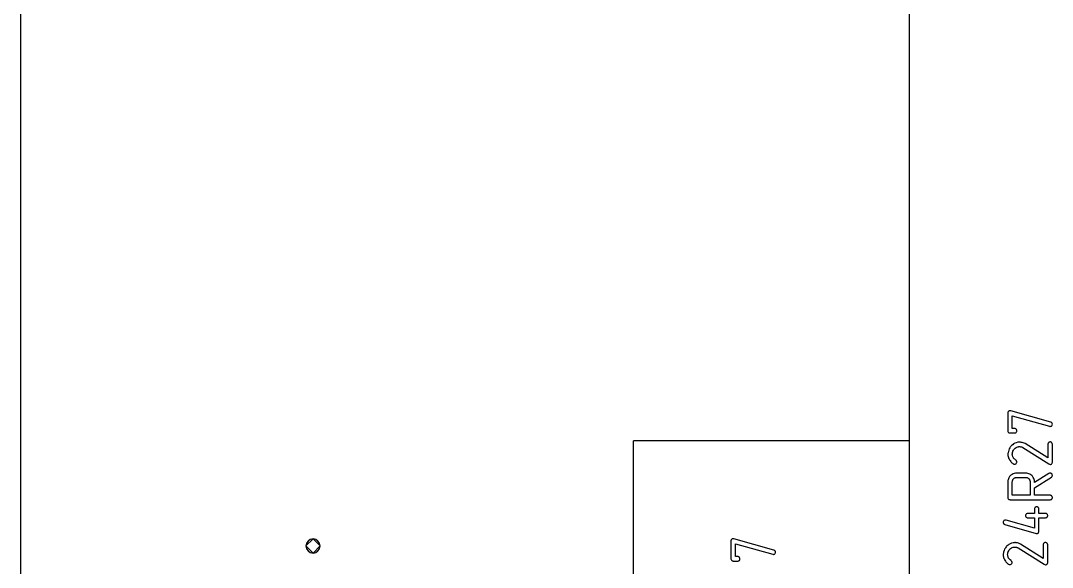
# Model space of a CAD drawing. Header units: inches. Extents: x 0 to 594, y -420 to 0.
# Drawn here: x 156.56 to 178.62, y -81.29 to -69.6 of the extents above; entities that cross this region are included whole.
import ezdxf

# ---------------------------------------------------------------- set-up
doc = ezdxf.new("R2010")
doc.units = ezdxf.units.IN
doc.header["$MEASUREMENT"] = 0

msp = doc.modelspace()

# ---------------------------------------------------------------- linework, layer by layer
at = {"color": 18, "true_color": 0x000000}
for p, q in [((156.562, -26.083), (156.562, -83.583)), ((175.562, -81.705), (175.562, -66.283)), ((177.666, -77.973), (177.665, -77.981)), ((177.665, -77.981), (177.665, -78.371)), ((177.665, -77.981), (177.665, -77.981)), ((177.669, -77.965), (177.666, -77.973)), ((177.675, -77.956), (177.669, -77.965)), ((177.682, -77.948), (177.675, -77.956)), ((177.691, -77.942), (177.682, -77.948)), ((177.704, -77.941), (177.691, -77.942)), ((177.725, -77.943), (177.704, -77.941)), ((178.581, -78.182), (177.725, -77.943)), ((177.759, -78.323), (177.759, -78.052)), ((177.759, -78.052), (178.557, -78.272)), ((178.557, -78.272), (178.561, -78.273)), ((178.561, -78.273), (178.565, -78.275)), ((178.565, -78.275), (178.57, -78.275)), ((178.57, -78.275), (178.571, -78.275)), ((178.571, -78.275), (178.585, -78.273)), ((178.584, -78.182), (178.581, -78.182)), ((178.589, -78.184), (178.584, -78.182)), ((178.585, -78.273), (178.596, -78.268)), ((178.598, -78.189), (178.589, -78.184)), ((178.596, -78.268), (178.602, -78.263)), ((178.606, -78.197), (178.598, -78.189)), ((178.602, -78.263), (178.605, -78.262)), ((178.605, -78.262), (178.612, -78.251)), ((178.608, -78.2), (178.606, -78.197)), ((178.611, -78.206), (178.608, -78.2)), ((178.615, -78.215), (178.611, -78.206)), ((178.612, -78.251), (178.615, -78.239)), ((178.616, -78.227), (178.615, -78.215)), ((178.615, -78.239), (178.616, -78.23)), ((178.616, -78.23), (178.616, -78.227)), ((177.665, -78.371), (177.666, -78.386)), ((177.666, -78.386), (177.672, -78.397)), ((177.672, -78.397), (177.68, -78.406)), ((177.68, -78.406), (177.689, -78.411)), ((177.689, -78.411), (177.697, -78.414)), ((177.697, -78.414), (177.706, -78.416)), ((177.706, -78.416), (177.711, -78.417)), ((177.711, -78.417), (177.713, -78.417)), ((177.713, -78.417), (177.808, -78.417)), ((177.807, -78.323), (177.759, -78.323)), ((177.808, -78.323), (177.807, -78.323)), ((177.811, -78.323), (177.808, -78.323)), ((177.808, -78.417), (177.824, -78.414)), ((177.815, -78.323), (177.811, -78.323)), ((177.821, -78.324), (177.815, -78.323)), ((177.832, -78.328), (177.821, -78.324)), ((177.824, -78.414), (177.835, -78.41)), ((177.844, -78.337), (177.832, -78.328)), ((177.835, -78.41), (177.841, -78.406)), ((177.841, -78.406), (177.844, -78.403)), ((177.845, -78.339), (177.844, -78.337)), ((177.844, -78.403), (177.851, -78.392)), ((177.849, -78.345), (177.845, -78.339)), ((177.854, -78.356), (177.849, -78.345)), ((177.851, -78.392), (177.854, -78.382)), ((177.855, -78.371), (177.854, -78.356)), ((177.854, -78.382), (177.855, -78.373)), ((177.855, -78.373), (177.855, -78.371)), ((175.562, -78.583), (169.662, -78.583)), ((169.662, -85.683), (169.662, -78.583)), ((177.714, -78.722), (177.704, -78.737)), ((177.727, -78.706), (177.714, -78.722)), ((177.739, -78.691), (177.727, -78.706)), ((177.741, -78.689), (177.739, -78.691)), ((177.742, -78.688), (177.741, -78.689)), ((177.746, -78.683), (177.742, -78.688)), ((177.752, -78.678), (177.746, -78.683)), ((177.759, -78.672), (177.752, -78.678)), ((177.768, -78.667), (177.759, -78.672)), ((177.789, -78.651), (177.768, -78.667)), ((177.814, -78.637), (177.789, -78.651)), ((177.845, -78.626), (177.814, -78.637)), ((177.823, -78.74), (177.841, -78.727)), ((177.841, -78.727), (177.859, -78.719)), ((177.879, -78.616), (177.845, -78.626)), ((177.859, -78.719), (177.875, -78.713)), ((177.875, -78.713), (177.89, -78.71)), ((177.897, -78.614), (177.879, -78.616)), ((177.89, -78.71), (177.901, -78.707)), ((177.916, -78.613), (177.897, -78.614)), ((177.901, -78.707), (177.909, -78.707)), ((177.909, -78.707), (177.91, -78.707)), ((177.91, -78.707), (177.911, -78.707)), ((177.911, -78.707), (177.924, -78.709)), ((177.918, -78.613), (177.916, -78.613)), ((177.925, -78.613), (177.918, -78.613)), ((177.924, -78.709), (177.937, -78.71)), ((177.937, -78.614), (177.925, -78.613)), ((177.952, -78.617), (177.937, -78.614)), ((177.937, -78.71), (177.949, -78.713)), ((177.949, -78.713), (177.959, -78.716)), ((177.969, -78.62), (177.952, -78.617)), ((177.959, -78.716), (177.969, -78.72)), ((177.989, -78.626), (177.969, -78.62)), ((177.969, -78.72), (177.976, -78.723)), ((177.976, -78.723), (177.982, -78.724)), ((177.982, -78.724), (177.983, -78.726)), ((177.983, -78.726), (178.543, -79.077)), ((178.01, -78.634), (177.989, -78.626)), ((178.033, -78.644), (178.01, -78.634)), ((178.522, -78.951), (178.033, -78.644)), ((178.523, -78.644), (178.522, -78.652)), ((178.522, -78.652), (178.522, -78.951)), ((178.529, -78.633), (178.523, -78.644)), ((178.532, -78.628), (178.529, -78.633)), ((178.537, -78.623), (178.532, -78.628)), ((178.54, -78.62), (178.537, -78.623)), ((178.547, -78.616), (178.54, -78.62)), ((178.557, -78.612), (178.547, -78.616)), ((178.57, -78.609), (178.557, -78.612)), ((178.573, -78.609), (178.57, -78.609)), ((178.58, -78.61), (178.573, -78.609)), ((178.589, -78.614), (178.58, -78.61)), ((178.601, -78.621), (178.589, -78.614)), ((178.604, -78.623), (178.601, -78.621)), ((178.608, -78.63), (178.604, -78.623)), ((178.613, -78.64), (178.608, -78.63)), ((178.615, -78.647), (178.613, -78.64)), ((178.616, -78.655), (178.615, -78.647)), ((178.616, -79.044), (178.616, -78.655)), ((177.666, -78.861), (177.665, -78.868)), ((177.665, -78.868), (177.665, -78.879)), ((177.665, -78.868), (177.665, -78.868)), ((177.665, -78.879), (177.666, -78.898)), ((177.667, -78.851), (177.666, -78.861)), ((177.666, -78.898), (177.669, -78.916)), ((177.669, -78.84), (177.667, -78.851)), ((177.675, -78.815), (177.669, -78.84)), ((177.669, -78.916), (177.672, -78.923)), ((177.672, -78.923), (177.673, -78.929)), ((177.673, -78.929), (177.675, -78.932)), ((177.683, -78.785), (177.675, -78.815)), ((177.675, -78.932), (177.675, -78.933)), ((177.675, -78.933), (177.682, -78.953)), ((177.696, -78.753), (177.683, -78.785)), ((177.704, -78.737), (177.696, -78.753)), ((177.759, -78.872), (177.761, -78.847)), ((177.759, -78.878), (177.759, -78.872)), ((177.761, -78.885), (177.759, -78.878)), ((177.761, -78.847), (177.763, -78.836)), ((177.762, -78.894), (177.761, -78.885)), ((177.763, -78.905), (177.762, -78.894)), ((177.763, -78.836), (177.765, -78.827)), ((177.768, -78.916), (177.763, -78.905)), ((177.765, -78.827), (177.768, -78.819)), ((177.768, -78.819), (177.77, -78.813)), ((177.772, -78.929), (177.768, -78.916)), ((177.77, -78.813), (177.772, -78.809)), ((177.772, -78.808), (177.783, -78.786)), ((177.772, -78.809), (177.772, -78.808)), ((177.779, -78.941), (177.772, -78.929)), ((177.78, -78.943), (177.779, -78.941)), ((177.783, -78.947), (177.78, -78.943)), ((177.783, -78.786), (177.793, -78.771)), ((177.787, -78.953), (177.783, -78.947)), ((177.793, -78.771), (177.799, -78.764)), ((177.799, -78.764), (177.801, -78.76)), ((177.801, -78.76), (177.804, -78.757)), ((177.804, -78.757), (177.806, -78.755)), ((177.806, -78.755), (177.823, -78.74)), ((177.682, -78.953), (177.69, -78.971)), ((177.69, -78.971), (177.693, -78.978)), ((177.693, -78.978), (177.696, -78.984)), ((177.696, -78.984), (177.697, -78.987)), ((177.697, -78.987), (177.698, -78.988)), ((177.698, -78.988), (177.711, -79.008)), ((177.711, -79.008), (177.725, -79.026)), ((177.725, -79.026), (177.739, -79.04)), ((177.739, -79.04), (177.752, -79.053)), ((177.752, -79.053), (177.763, -79.064)), ((177.763, -79.064), (177.773, -79.071)), ((177.773, -79.071), (177.779, -79.075)), ((177.779, -79.075), (177.782, -79.077)), ((177.782, -79.077), (177.793, -79.081)), ((177.793, -78.961), (177.787, -78.953)), ((177.801, -78.97), (177.793, -78.961)), ((177.793, -79.081), (177.801, -79.084)), ((177.811, -78.98), (177.801, -78.97)), ((177.801, -79.084), (177.807, -79.085)), ((177.807, -79.085), (177.808, -79.085)), ((177.808, -79.085), (177.815, -79.084)), ((177.834, -78.996), (177.811, -78.98)), ((177.815, -79.084), (177.823, -79.082)), ((177.823, -79.082), (177.832, -79.077)), ((177.832, -79.077), (177.839, -79.073)), ((177.835, -78.998), (177.834, -78.996)), ((177.839, -79.001), (177.835, -78.998)), ((177.845, -79.006), (177.839, -79.001)), ((177.839, -79.073), (177.842, -79.07)), ((177.842, -79.07), (177.849, -79.058)), ((177.851, -79.015), (177.845, -79.006)), ((177.849, -79.058), (177.854, -79.047)), ((177.855, -79.036), (177.851, -79.015)), ((177.854, -79.047), (177.855, -79.039)), ((177.855, -79.039), (177.855, -79.036)), ((178.543, -79.077), (178.557, -79.084)), ((178.557, -79.084), (178.568, -79.087)), ((178.568, -79.087), (178.575, -79.088)), ((178.575, -79.088), (178.578, -79.088)), ((178.578, -79.088), (178.591, -79.085)), ((178.591, -79.085), (178.601, -79.08)), ((178.601, -79.08), (178.606, -79.071)), ((178.606, -79.071), (178.612, -79.061)), ((178.612, -79.061), (178.615, -79.053)), ((178.615, -79.053), (178.616, -79.044)), ((177.689, -79.373), (177.679, -79.395)), ((177.703, -79.35), (177.689, -79.373)), ((177.721, -79.329), (177.703, -79.35)), ((177.724, -79.326), (177.721, -79.329)), ((177.731, -79.321), (177.724, -79.326)), ((177.744, -79.311), (177.731, -79.321)), ((177.759, -79.301), (177.744, -79.311)), ((177.779, -79.291), (177.759, -79.301)), ((177.801, -79.281), (177.779, -79.291)), ((177.787, -79.395), (177.799, -79.385)), ((177.799, -79.385), (177.81, -79.378)), ((177.827, -79.276), (177.801, -79.281)), ((177.81, -79.378), (177.821, -79.374)), ((177.821, -79.374), (177.831, -79.37)), ((177.855, -79.273), (177.827, -79.276)), ((177.831, -79.37), (177.841, -79.369)), ((177.841, -79.369), (177.848, -79.367)), ((177.848, -79.367), (177.854, -79.367)), ((177.854, -79.367), (177.855, -79.367)), ((178.045, -79.273), (177.855, -79.273)), ((177.855, -79.367), (178.047, -79.367)), ((178.047, -79.273), (178.045, -79.273)), ((178.048, -79.273), (178.047, -79.273)), ((178.047, -79.367), (178.062, -79.369)), ((178.052, -79.273), (178.048, -79.273)), ((178.058, -79.274), (178.052, -79.273)), ((178.073, -79.276), (178.058, -79.274)), ((178.062, -79.369), (178.075, -79.371)), ((178.092, -79.28), (178.073, -79.276)), ((178.075, -79.371), (178.088, -79.376)), ((178.088, -79.376), (178.097, -79.381)), ((178.113, -79.287), (178.092, -79.28)), ((178.097, -79.381), (178.104, -79.387)), ((178.104, -79.387), (178.112, -79.391)), ((178.112, -79.391), (178.114, -79.394)), ((178.135, -79.297), (178.113, -79.287)), ((178.158, -79.311), (178.135, -79.297)), ((178.181, -79.329), (178.158, -79.311)), ((178.183, -79.332), (178.181, -79.329)), ((178.189, -79.339), (178.183, -79.332)), ((178.198, -79.352), (178.189, -79.339)), ((178.207, -79.367), (178.198, -79.352)), ((178.219, -79.387), (178.207, -79.367)), ((178.227, -79.409), (178.219, -79.387)), ((178.543, -79.281), (178.236, -79.473)), ((178.236, -79.586), (178.595, -79.362)), ((178.554, -79.277), (178.543, -79.281)), ((178.57, -79.273), (178.554, -79.277)), ((178.571, -79.273), (178.57, -79.273)), ((178.573, -79.273), (178.571, -79.273)), ((178.581, -79.274), (178.573, -79.273)), ((178.592, -79.28), (178.581, -79.274)), ((178.598, -79.283), (178.592, -79.28)), ((178.595, -79.362), (178.604, -79.354)), ((178.604, -79.288), (178.598, -79.283)), ((178.605, -79.291), (178.604, -79.288)), ((178.604, -79.354), (178.609, -79.349)), ((178.609, -79.298), (178.605, -79.291)), ((178.615, -79.309), (178.609, -79.298)), ((178.609, -79.349), (178.612, -79.345)), ((178.612, -79.345), (178.613, -79.343)), ((178.613, -79.343), (178.615, -79.336)), ((178.616, -79.323), (178.615, -79.309)), ((178.615, -79.336), (178.616, -79.329)), ((178.616, -79.329), (178.616, -79.323)), ((177.666, -79.45), (177.665, -79.456)), ((177.665, -79.456), (177.665, -79.797)), ((177.665, -79.456), (177.665, -79.456)), ((177.667, -79.435), (177.666, -79.45)), ((177.672, -79.417), (177.667, -79.435)), ((177.679, -79.395), (177.672, -79.417)), ((177.759, -79.463), (177.761, -79.449)), ((177.759, -79.749), (177.759, -79.463)), ((177.761, -79.449), (177.763, -79.435)), ((177.761, -79.449), (177.761, -79.449)), ((177.763, -79.435), (177.768, -79.424)), ((177.768, -79.424), (177.773, -79.414)), ((177.773, -79.414), (177.779, -79.407)), ((177.779, -79.407), (177.783, -79.4)), ((177.783, -79.4), (177.786, -79.397)), ((177.786, -79.397), (177.787, -79.395)), ((178.114, -79.394), (178.116, -79.395)), ((178.116, -79.395), (178.124, -79.407)), ((178.124, -79.407), (178.13, -79.418)), ((178.13, -79.418), (178.135, -79.429)), ((178.135, -79.429), (178.138, -79.439)), ((178.138, -79.439), (178.14, -79.449)), ((178.14, -79.449), (178.141, -79.456)), ((178.141, -79.456), (178.141, -79.749)), ((178.233, -79.436), (178.227, -79.409)), ((178.236, -79.464), (178.233, -79.436)), ((178.236, -79.473), (178.236, -79.464)), ((178.236, -79.749), (178.236, -79.586)), ((177.665, -79.797), (177.666, -79.813)), ((177.666, -79.813), (177.672, -79.824)), ((177.672, -79.824), (177.68, -79.832)), ((177.68, -79.832), (177.689, -79.838)), ((178.141, -79.749), (177.759, -79.749)), ((178.57, -79.749), (178.236, -79.749)), ((178.571, -79.749), (178.57, -79.749)), ((178.574, -79.749), (178.571, -79.749)), ((178.582, -79.751), (178.574, -79.749)), ((178.594, -79.755), (178.582, -79.751)), ((178.605, -79.763), (178.594, -79.755)), ((178.596, -79.837), (178.602, -79.832)), ((178.602, -79.832), (178.605, -79.83)), ((178.606, -79.766), (178.605, -79.763)), ((178.605, -79.83), (178.612, -79.818)), ((178.611, -79.772), (178.606, -79.766)), ((178.615, -79.783), (178.611, -79.772)), ((178.612, -79.818), (178.615, -79.808)), ((178.616, -79.797), (178.615, -79.783)), ((178.615, -79.808), (178.616, -79.8)), ((178.616, -79.8), (178.616, -79.797)), ((177.689, -79.838), (177.697, -79.841)), ((177.697, -79.841), (177.706, -79.842)), ((177.706, -79.842), (177.711, -79.844)), ((177.711, -79.844), (177.713, -79.844)), ((177.713, -79.844), (178.57, -79.844)), ((178.234, -80.03), (178.233, -80.038)), ((178.233, -80.038), (178.233, -80.136)), ((178.24, -80.019), (178.234, -80.03)), ((178.243, -80.013), (178.24, -80.019)), ((178.248, -80.007), (178.243, -80.013)), ((178.251, -80.005), (178.248, -80.007)), ((178.258, -80), (178.251, -80.005)), ((178.268, -79.996), (178.258, -80)), ((178.281, -79.993), (178.268, -79.996)), ((178.284, -79.993), (178.281, -79.993)), ((178.291, -79.995), (178.284, -79.993)), ((178.301, -79.999), (178.291, -79.995)), ((178.312, -80.006), (178.301, -79.999)), ((178.315, -80.007), (178.312, -80.006)), ((178.319, -80.014), (178.315, -80.007)), ((178.324, -80.026), (178.319, -80.014)), ((178.326, -80.033), (178.324, -80.026)), ((178.327, -80.041), (178.326, -80.033)), ((178.327, -80.136), (178.327, -80.041)), ((178.57, -79.844), (178.585, -79.841)), ((178.585, -79.841), (178.596, -79.837)), ((178.044, -80.172), (178.043, -80.181)), ((178.043, -80.181), (178.043, -80.184)), ((178.043, -80.184), (178.044, -80.196)), ((178.048, -80.162), (178.044, -80.172)), ((178.044, -80.196), (178.048, -80.206)), ((178.055, -80.151), (178.048, -80.162)), ((178.048, -80.206), (178.054, -80.213)), ((178.054, -80.213), (178.055, -80.216)), ((178.057, -80.148), (178.055, -80.15)), ((178.055, -80.15), (178.055, -80.151)), ((178.055, -80.216), (178.068, -80.225)), ((178.064, -80.143), (178.057, -80.148)), ((178.075, -80.139), (178.064, -80.143)), ((178.068, -80.225), (178.079, -80.229)), ((178.082, -80.136), (178.075, -80.139)), ((178.079, -80.229), (178.088, -80.23)), ((178.09, -80.136), (178.082, -80.136)), ((178.088, -80.23), (178.089, -80.23)), ((178.089, -80.23), (178.09, -80.23)), ((178.233, -80.136), (178.09, -80.136)), ((178.09, -80.23), (178.233, -80.23)), ((178.233, -80.23), (178.233, -80.454)), ((178.47, -80.136), (178.327, -80.136)), ((178.327, -80.523), (178.327, -80.23)), ((178.327, -80.23), (178.47, -80.23)), ((178.471, -80.136), (178.47, -80.136)), ((178.47, -80.23), (178.485, -80.227)), ((178.474, -80.136), (178.471, -80.136)), ((178.482, -80.137), (178.474, -80.136)), ((178.494, -80.141), (178.482, -80.137)), ((178.485, -80.227), (178.496, -80.223)), ((178.505, -80.15), (178.494, -80.141)), ((178.496, -80.223), (178.502, -80.219)), ((178.502, -80.219), (178.505, -80.216)), ((178.506, -80.153), (178.505, -80.15)), ((178.505, -80.216), (178.512, -80.205)), ((178.511, -80.158), (178.506, -80.153)), ((178.515, -80.17), (178.511, -80.158)), ((178.512, -80.205), (178.515, -80.195)), ((178.516, -80.184), (178.515, -80.17)), ((178.515, -80.195), (178.516, -80.186)), ((178.516, -80.186), (178.516, -80.184)), ((177.566, -80.316), (177.565, -80.325)), ((177.565, -80.325), (177.565, -80.336)), ((177.565, -80.325), (177.565, -80.325)), ((177.565, -80.336), (177.566, -80.342)), ((177.57, -80.305), (177.566, -80.316)), ((177.566, -80.342), (177.567, -80.346)), ((177.567, -80.346), (177.569, -80.347)), ((177.569, -80.347), (177.575, -80.356)), ((177.579, -80.294), (177.57, -80.305)), ((177.575, -80.356), (177.583, -80.364)), ((177.582, -80.291), (177.579, -80.294)), ((177.587, -80.287), (177.582, -80.291)), ((177.583, -80.364), (177.591, -80.368)), ((177.598, -80.282), (177.587, -80.287)), ((177.591, -80.368), (177.597, -80.371)), ((177.597, -80.371), (177.6, -80.373)), ((177.613, -80.279), (177.598, -80.282)), ((177.6, -80.373), (178.267, -80.563)), ((177.627, -80.281), (177.613, -80.279)), ((178.233, -80.454), (177.627, -80.281)), ((162.812, -80.683), (162.662, -80.833)), ((162.962, -80.833), (162.812, -80.683)), ((171.748, -80.71), (171.746, -80.719)), ((171.751, -80.702), (171.748, -80.71)), ((171.756, -80.694), (171.751, -80.702)), ((171.763, -80.685), (171.756, -80.694)), ((171.773, -80.679), (171.763, -80.685)), ((171.786, -80.678), (171.773, -80.679)), ((171.807, -80.681), (171.786, -80.678)), ((172.663, -80.919), (171.807, -80.681)), ((178.267, -80.563), (178.278, -80.566)), ((178.278, -80.566), (178.289, -80.566)), ((178.289, -80.566), (178.302, -80.563)), ((178.302, -80.563), (178.312, -80.557)), ((178.312, -80.557), (178.317, -80.55)), ((178.317, -80.55), (178.323, -80.54)), ((178.323, -80.54), (178.326, -80.532)), ((178.326, -80.532), (178.327, -80.523)), ((162.662, -80.833), (162.812, -80.983)), ((162.812, -80.983), (162.962, -80.833)), ((171.746, -80.719), (171.746, -81.108)), ((171.746, -80.719), (171.746, -80.719)), ((171.841, -81.06), (171.841, -80.789)), ((171.841, -80.789), (172.639, -81.009)), ((172.666, -80.919), (172.663, -80.919)), ((172.671, -80.922), (172.666, -80.919)), ((172.68, -80.926), (172.671, -80.922)), ((172.688, -80.935), (172.68, -80.926)), ((172.69, -80.937), (172.688, -80.935)), ((177.583, -80.932), (177.575, -80.962)), ((177.596, -80.9), (177.583, -80.932)), ((177.604, -80.884), (177.596, -80.9)), ((177.614, -80.869), (177.604, -80.884)), ((177.627, -80.853), (177.614, -80.869)), ((177.639, -80.838), (177.627, -80.853)), ((177.641, -80.836), (177.639, -80.838)), ((177.642, -80.835), (177.641, -80.836)), ((177.646, -80.831), (177.642, -80.835)), ((177.652, -80.825), (177.646, -80.831)), ((177.659, -80.819), (177.652, -80.825)), ((177.668, -80.814), (177.659, -80.819)), ((177.689, -80.798), (177.668, -80.814)), ((177.672, -80.955), (177.683, -80.934)), ((177.683, -80.934), (177.693, -80.918)), ((177.714, -80.784), (177.689, -80.798)), ((177.693, -80.918), (177.699, -80.911)), ((177.699, -80.911), (177.701, -80.907)), ((177.701, -80.907), (177.704, -80.904)), ((177.704, -80.904), (177.706, -80.903)), ((177.706, -80.903), (177.723, -80.887)), ((177.745, -80.773), (177.714, -80.784)), ((177.723, -80.887), (177.741, -80.874)), ((177.741, -80.874), (177.759, -80.866)), ((177.779, -80.763), (177.745, -80.773)), ((177.759, -80.866), (177.775, -80.86)), ((177.775, -80.86), (177.79, -80.857)), ((177.797, -80.762), (177.779, -80.763)), ((177.79, -80.857), (177.801, -80.855)), ((177.816, -80.76), (177.797, -80.762)), ((177.801, -80.855), (177.809, -80.855)), ((177.809, -80.855), (177.81, -80.855)), ((177.81, -80.855), (177.811, -80.855)), ((177.811, -80.855), (177.824, -80.856)), ((177.818, -80.76), (177.816, -80.76)), ((177.825, -80.76), (177.818, -80.76)), ((177.824, -80.856), (177.837, -80.857)), ((177.837, -80.762), (177.825, -80.76)), ((177.852, -80.764), (177.837, -80.762)), ((177.837, -80.857), (177.849, -80.86)), ((177.849, -80.86), (177.859, -80.863)), ((177.869, -80.767), (177.852, -80.764)), ((177.859, -80.863), (177.869, -80.867)), ((177.889, -80.773), (177.869, -80.767)), ((177.869, -80.867), (177.876, -80.87)), ((177.876, -80.87), (177.882, -80.872)), ((177.882, -80.872), (177.883, -80.873)), ((177.883, -80.873), (178.443, -81.224)), ((177.91, -80.781), (177.889, -80.773)), ((177.933, -80.791), (177.91, -80.781)), ((178.422, -81.099), (177.933, -80.791)), ((178.423, -80.791), (178.422, -80.8)), ((178.422, -80.8), (178.422, -81.099)), ((178.429, -80.78), (178.423, -80.791)), ((178.432, -80.776), (178.429, -80.78)), ((178.437, -80.77), (178.432, -80.776)), ((178.44, -80.767), (178.437, -80.77)), ((178.447, -80.763), (178.44, -80.767)), ((178.457, -80.759), (178.447, -80.763)), ((178.47, -80.756), (178.457, -80.759)), ((178.473, -80.756), (178.47, -80.756)), ((178.48, -80.757), (178.473, -80.756)), ((178.489, -80.762), (178.48, -80.757)), ((178.501, -80.769), (178.489, -80.762)), ((178.504, -80.77), (178.501, -80.769)), ((178.508, -80.777), (178.504, -80.77)), ((178.513, -80.787), (178.508, -80.777)), ((178.515, -80.794), (178.513, -80.787)), ((178.516, -80.802), (178.515, -80.794)), ((178.516, -81.192), (178.516, -80.802)), ((171.746, -81.108), (171.748, -81.123)), ((171.748, -81.123), (171.754, -81.135)), ((171.754, -81.135), (171.762, -81.143)), ((171.762, -81.143), (171.77, -81.149)), ((171.77, -81.149), (171.779, -81.152)), ((171.779, -81.152), (171.787, -81.153)), ((171.787, -81.153), (171.793, -81.154)), ((171.793, -81.154), (171.794, -81.154)), ((171.794, -81.154), (171.89, -81.154)), ((171.889, -81.06), (171.841, -81.06)), ((171.89, -81.06), (171.889, -81.06)), ((171.893, -81.06), (171.89, -81.06)), ((171.89, -81.154), (171.906, -81.152)), ((171.897, -81.06), (171.893, -81.06)), ((171.903, -81.061), (171.897, -81.06)), ((171.914, -81.066), (171.903, -81.061)), ((171.906, -81.152), (171.917, -81.147)), ((171.926, -81.074), (171.914, -81.066)), ((171.917, -81.147), (171.923, -81.143)), ((171.923, -81.143), (171.926, -81.14)), ((171.927, -81.077), (171.926, -81.074)), ((171.926, -81.14), (171.933, -81.129)), ((171.931, -81.083), (171.927, -81.077)), ((171.935, -81.094), (171.931, -81.083)), ((171.933, -81.129), (171.935, -81.119)), ((171.937, -81.108), (171.935, -81.094)), ((171.935, -81.119), (171.937, -81.111)), ((171.937, -81.111), (171.937, -81.108)), ((172.639, -81.009), (172.643, -81.011)), ((172.643, -81.011), (172.647, -81.012)), ((172.647, -81.012), (172.652, -81.012)), ((172.652, -81.012), (172.653, -81.012)), ((172.653, -81.012), (172.667, -81.011)), ((172.667, -81.011), (172.678, -81.005)), ((172.678, -81.005), (172.684, -81.001)), ((172.684, -81.001), (172.687, -80.999)), ((172.687, -80.999), (172.694, -80.988)), ((172.692, -80.943), (172.69, -80.937)), ((172.697, -80.953), (172.692, -80.943)), ((172.694, -80.988), (172.697, -80.977)), ((172.698, -80.964), (172.697, -80.953)), ((172.697, -80.977), (172.698, -80.967)), ((172.698, -80.967), (172.698, -80.964)), ((177.566, -81.008), (177.565, -81.015)), ((177.565, -81.015), (177.565, -81.027)), ((177.565, -81.015), (177.565, -81.015)), ((177.565, -81.027), (177.566, -81.045)), ((177.567, -80.998), (177.566, -81.008)), ((177.566, -81.045), (177.569, -81.063)), ((177.569, -80.987), (177.567, -80.998)), ((177.575, -80.962), (177.569, -80.987)), ((177.569, -81.063), (177.572, -81.07)), ((177.572, -81.07), (177.573, -81.076)), ((177.573, -81.076), (177.575, -81.079)), ((177.575, -81.079), (177.575, -81.08)), ((177.575, -81.08), (177.582, -81.1)), ((177.582, -81.1), (177.59, -81.118)), ((177.59, -81.118), (177.593, -81.125)), ((177.593, -81.125), (177.596, -81.131)), ((177.596, -81.131), (177.597, -81.134)), ((177.597, -81.134), (177.598, -81.135)), ((177.598, -81.135), (177.611, -81.155)), ((177.611, -81.155), (177.625, -81.173)), ((177.659, -81.02), (177.661, -80.994)), ((177.659, -81.025), (177.659, -81.02)), ((177.661, -81.032), (177.659, -81.025)), ((177.661, -80.994), (177.663, -80.983)), ((177.662, -81.041), (177.661, -81.032)), ((177.663, -81.052), (177.662, -81.041)), ((177.663, -80.983), (177.665, -80.974)), ((177.668, -81.063), (177.663, -81.052)), ((177.665, -80.974), (177.668, -80.966)), ((177.668, -80.966), (177.67, -80.96)), ((177.672, -81.076), (177.668, -81.063)), ((177.67, -80.96), (177.672, -80.956)), ((177.672, -80.956), (177.672, -80.955)), ((177.679, -81.089), (177.672, -81.076)), ((177.68, -81.09), (177.679, -81.089)), ((177.683, -81.094), (177.68, -81.09)), ((177.687, -81.1), (177.683, -81.094)), ((177.693, -81.108), (177.687, -81.1)), ((177.701, -81.117), (177.693, -81.108)), ((177.711, -81.127), (177.701, -81.117)), ((177.734, -81.144), (177.711, -81.127)), ((177.735, -81.145), (177.734, -81.144)), ((177.739, -81.148), (177.735, -81.145)), ((177.745, -81.154), (177.739, -81.148)), ((177.751, -81.162), (177.745, -81.154)), ((177.625, -81.173), (177.639, -81.187)), ((177.639, -81.187), (177.652, -81.2)), ((177.652, -81.2), (177.663, -81.211)), ((177.663, -81.211), (177.673, -81.218)), ((177.673, -81.218), (177.679, -81.223)), ((177.679, -81.223), (177.682, -81.224)), ((177.682, -81.224), (177.693, -81.228)), ((177.693, -81.228), (177.701, -81.231)), ((177.701, -81.231), (177.707, -81.232)), ((177.707, -81.232), (177.708, -81.232)), ((177.708, -81.232), (177.715, -81.231)), ((177.715, -81.231), (177.723, -81.23)), ((177.723, -81.23), (177.732, -81.224)), ((177.732, -81.224), (177.739, -81.22)), ((177.739, -81.22), (177.742, -81.217)), ((177.742, -81.217), (177.749, -81.206)), ((177.749, -81.206), (177.754, -81.194)), ((177.755, -81.183), (177.751, -81.162)), ((177.754, -81.194), (177.755, -81.186)), ((177.755, -81.186), (177.755, -81.183)), ((178.443, -81.224), (178.457, -81.231)), ((178.457, -81.231), (178.468, -81.234)), ((178.468, -81.234), (178.475, -81.235)), ((178.475, -81.235), (178.478, -81.235)), ((178.478, -81.235), (178.491, -81.232)), ((178.491, -81.232), (178.501, -81.227)), ((178.501, -81.227), (178.506, -81.218)), ((178.506, -81.218), (178.512, -81.208)), ((178.512, -81.208), (178.515, -81.2)), ((178.515, -81.2), (178.516, -81.192))]:
    msp.add_line(p, q, dxfattribs=at)
at = {"color": 7, "true_color": 0xffffff}
msp.add_line((156.562, -26.083), (156.562, -83.583), dxfattribs=at)
at = {"color": 18, "true_color": 0x000000}
for start, end in [(90, 180), (0, 90), (180, 270), (270, 360)]:
    msp.add_arc((162.812, -80.833), 0.15, start, end, dxfattribs=at)

doc.saveas('drawing.dxf')
